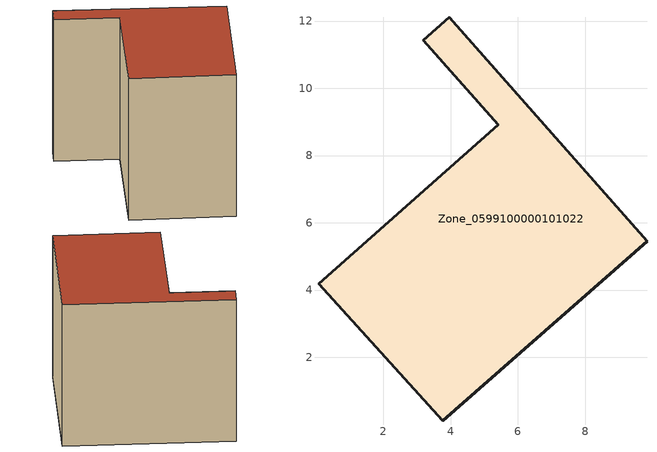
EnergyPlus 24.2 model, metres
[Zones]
Zone_0599100000101022
 floor ground (C_G): 3.96,12.11 9.84,5.46 3.76,0.12 0.07,4.19 5.42,8.91 3.18,11.43 z0
 wall outside (C_F): 9.84,5.46 3.96,12.11 3.18,11.43 5.42,8.91 0.07,4.19 3.76,0.12 9.84,5.46 z0:7.98
 roof outside (C_R): 3.76,0.12 9.84,5.46 3.96,12.11 3.18,11.43 5.42,8.91 0.07,4.19 z7.98
[BUILDING]
Pand.0599100000101022: North Axis=0; Terrain=City; Loads Convergence Tolerance Value=0.04; Temperature Convergence Tolerance Value=0.4; Solar Distribution=FullExterior; Maximum Number of Warmup Days=25; Minimum Number of Warmup Days=1
[Site:Location]
Rotterdam.The.Hague.AP_ZH_NLD Design_Conditions: Latitude=51.96; Longitude=4.45; Time Zone=1; Elevation=-4.5
[SITE:GROUNDTEMPERATURE:BUILDINGSURFACE]
18, 18, 18, 18, 18, 18, 18, 18, 18, 18, 18, 18
[MATERIAL] Thermal Absorptance=0.9; Solar Absorptance=0.7; Visible Absorptance=0.7
Name | Roughness | Thickness | Conductivity | Density | Specific Heat
G.TC.1946 | MediumSmooth | 0.15 | 1 | 540 | 1210
F.TC.1946 | Rough | 0.3 | 0.857143 | 1920 | 840
R.TC.1946 | MediumRough | 0.2 | 0.909091 | 1500 | 1000
[CONSTRUCTION]
C_G: G.TC.1946
C_F: F.TC.1946
C_R: R.TC.1946
[ZONE]
Zone_0599100000101022: Type=1; Multiplier=1; Ceiling Height=Autocalculate; Volume=Autocalculate; Floor Area=autocalculate; Part of Total Floor Area=Yes
[ZONEINFILTRATION:DESIGNFLOWRATE]
Infil_Zone_0599100000101022: Zone or ZoneList or Space or SpaceList=Zone_0599100000101022; Schedule=AlwaysOn; Design Flow Rate Calculation Method=Flow/Area; Flow Rate per Floor Area=0.003; Constant Term Coefficient=1; Temperature Term Coefficient=0; Velocity Term Coefficient=0; Velocity Squared Term Coefficient=0
[HVACTEMPLATE:ZONE:IDEALLOADSAIRSYSTEM]
Zone_0599100000101022: Maximum Heating Supply Air Temperature=50; Minimum Cooling Supply Air Temperature=13; Maximum Heating Supply Air Humidity Ratio=0.0156; Minimum Cooling Supply Air Humidity Ratio=0.0077; Heating Limit=NoLimit; Cooling Limit=NoLimit; Dehumidification Control Type=ConstantSensibleHeatRatio; Cooling Sensible Heat Ratio=0.7; Dehumidification Setpoint=60; Humidification Control Type=None; Humidification Setpoint=30; Outdoor Air Method=None; Outdoor Air Flow Rate per Person=0.00944; Outdoor Air Flow Rate per Zone Floor Area=0; Outdoor Air Flow Rate per Zone=0; Demand Controlled Ventilation Type=None; Outdoor Air Economizer Type=NoEconomizer; Heat Recovery Type=None; Sensible Heat Recovery Effectiveness=0.7; Latent Heat Recovery Effectiveness=0.65
[ZONECONTROL:THERMOSTAT]
ThermostatControl_Zone_0599100000101022: Zone or ZoneList=Zone_0599100000101022; Control Type Schedule=DualSetpointControlType; Control 1=Thermostat_Zone_0599100000101022; Temperature Difference Between Cutout And Setpoint=0
[THERMOSTATSETPOINT:DUALSETPOINT]
Thermostat_Zone_0599100000101022: Heating Setpoint Temperature Schedule=HeatingSetpoint_Zone_0599100000101022; Cooling Setpoint Temperature Schedule=CoolingSetpoint_Zone_0599100000101022
[SCHEDULE:COMPACT]
HeatingSetpoint_Zone_0599100000101022: Through: 12/31, For: AllDays, Until: 24:00, 21
CoolingSetpoint_Zone_0599100000101022: Through: 12/31, For: AllDays, Until: 24:00, 24
DualSetpointControlType: Through: 12/31, For: AllDays, Until: 24:00, 4
AlwaysOn: Through: 12/31, For: AllDays, Until: 24:00, 1
